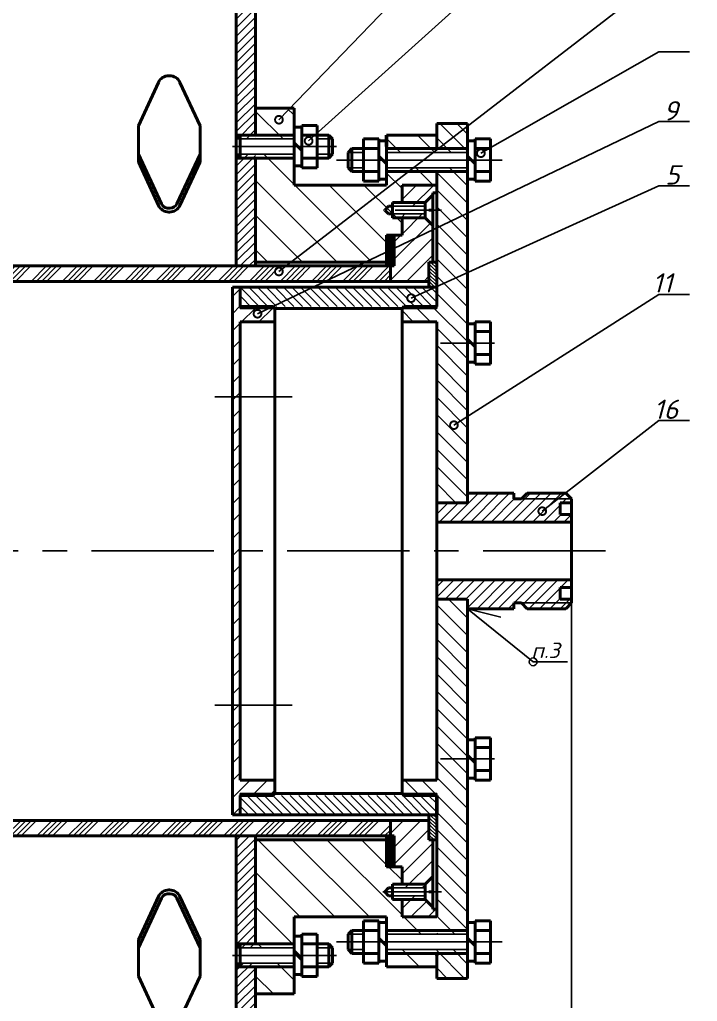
# Model space of a CAD drawing. Header units: millimetres. Extents: x 27866 to 30161, y 1873 to 2467.
# Drawn here: x 28041.8 to 28217.7, y 2071.5 to 2326.4 of the extents above; entities that cross this region are included whole.
import ezdxf
from ezdxf import colors
from ezdxf.entities.mleader import LeaderData, LeaderLine
from ezdxf.math import Vec2, Vec3

# ---------------------------------------------------------------- set-up
doc = ezdxf.new("R2010")
doc.units = ezdxf.units.MM
doc.linetypes.add('ACAD_ISO10W100', pattern=[18, 12, -3, 0, -3])
doc.linetypes.add('CENTER', pattern=[50.8, 31.75, -6.35, 6.35, -6.35])
doc.layers.add('Razmer', color=3, linetype='Continuous')
doc.layers.add('разьеры', color=10, linetype='Continuous', lineweight=25)
doc.styles.add('ADRF1', font='romans', dxfattribs={"oblique": 15})
doc.styles.get("Standard").update_dxf_attribs({"font": 'arial.ttf'})
doc.dimstyles.new('ISO-25', dxfattribs={"dimtxt": 2.5, "dimasz": 2.5, "dimexe": 1.25, "dimexo": 0.625, "dimtad": 1, "dimtxsty": 'Standard', "dimcen": 2.5, "dimadec": 0, "dimazin": 0, "dimtfac": 1, "dimtmove": 0, "dimatfit": 3, "dimfxl": 1, "dimarcsym": 0})

# ---------------------------------------------------------------- blocks, each defined once
blk = doc.blocks.new('*D196')
at = {"layer": 'Defpoints', "color": 0, "transparency": 16777216}
for p in [(27908.04, 2188.41), (28185.04, 2188.41), (28185.04, 1960.41)]:
    blk.add_point(p, dxfattribs=at)
at = {"layer": 'разьеры', "color": 0, "lineweight": -2, "transparency": 16777216}
for p, q in [((27908.04, 2187.78), (27908.04, 1959.16)), ((28185.04, 2187.78), (28185.04, 1959.16)), ((27910.54, 1960.41), (28182.54, 1960.41))]:
    blk.add_line(p, q, dxfattribs=at)
at = {"layer": 'разьеры', "color": 0, "transparency": 16777216}
for points in [[(27910.54, 1960.82), (27910.54, 1959.99), (27908.04, 1960.41)], [(28182.54, 1960.82), (28182.54, 1959.99), (28185.04, 1960.41)]]:
    blk.add_solid(points, dxfattribs=at)
at = {"layer": 'разьеры', "color": 0, "lineweight": 25, "transparency": 16777216, "insert": (28046.54, 1963.04), "char_height": 2.5, "attachment_point": 5}
blk.add_mtext('{\\H1.6x;277}', dxfattribs=at)
blk = doc.blocks.new('_DotSmall')
at = {"layer": 'Razmer', "color": 0, "const_width": 0.5}
blk.add_lwpolyline([(-0.0625, 0, 1), (0.0625, 0, 1)], format="xyb", close=True, dxfattribs=at)

msp = doc.modelspace()

# ---------------------------------------------------------------- hatches: boundary and pattern name
at = {"lineweight": 25}
h = msp.add_hatch(dxfattribs=at)
h.set_pattern_fill('ANSI37', color=256, scale=0.08, angle=180)
h.set_pattern_definition([(225, (31617.8007, -24650.70309), (0.1796051224, -0.1796051224), []), (315, (31617.8007, -24650.70309), (0.1796051224, 0.1796051224), [])])
h.paths.add_polyline_path([(28138.035, 2114.407), (28137.035, 2114.407), (28137.035, 2113.407), (28137.035, 2106.407), (28139.035, 2106.407), (28139.035, 2113.407), (28139.035, 2114.407)])
h.paths.add_polyline_path([(28137.035, 2270.407), (28137.035, 2263.407), (28137.035, 2262.407), (28139.035, 2262.407), (28139.035, 2263.407), (28139.035, 2270.407)])
h.paths.add_polyline_path([(27953.035, 2093.407), (27952.035, 2093.407), (27952.035, 2091.407), (27952.035, 2087.907), (27952.035, 2085.907), (27953.035, 2085.907)])
h.paths.add_polyline_path([(27964.035, 2113.407), (27964.035, 2114.407), (27962.035, 2114.407), (27962.035, 2113.407), (27962.035, 2106.407), (27964.035, 2106.407)])
at = {"layer": 'разьеры', "lineweight": 25}
h = msp.add_hatch(dxfattribs=at)
h.set_pattern_fill('ANSI31', color=256, scale=0.5, angle=180)
h.set_pattern_definition([(225, (31617.8007, -24650.7031), (1.122532015, -1.122532015), [])])
h.paths.add_polyline_path([(27998.035, 2290.407), (27998.035, 2263.407), (27998.035, 2262.407), (28003.035, 2262.407), (28003.035, 2290.407)])
h.paths.add_polyline_path([(27998.035, 2291.407), (27998.035, 2290.407), (28003.035, 2290.407), (28003.035, 2291.407)])
h.paths.add_polyline_path([(27998.035, 2296.407), (27998.035, 2295.407), (28003.035, 2295.407), (28003.035, 2296.407)])
h.paths.add_polyline_path([(27998.035, 2408.907), (27998.035, 2383.907), (27998.035, 2303.407), (27998.035, 2296.407), (28003.035, 2296.407), (28003.035, 2408.907)])
h.paths.add_polyline_path([(28098.035, 2290.407), (28098.035, 2262.407), (28103.035, 2262.407), (28103.035, 2263.407), (28103.035, 2290.407)])
h.paths.add_polyline_path([(28098.035, 2291.407), (28098.035, 2290.407), (28103.035, 2290.407), (28103.035, 2291.407)])
h.paths.add_polyline_path([(28098.035, 2296.407), (28098.035, 2295.407), (28103.035, 2295.407), (28103.035, 2296.407)])
h.paths.add_polyline_path([(28098.035, 2408.907), (28098.035, 2296.407), (28103.035, 2296.407), (28103.035, 2303.407), (28103.035, 2383.907), (28103.035, 2408.907)])
h.paths.add_polyline_path([(28098.035, 2114.407), (28098.035, 2086.407), (28103.035, 2086.407), (28103.035, 2113.407), (28103.035, 2114.407)])
h.paths.add_polyline_path([(28098.035, 2086.407), (28098.035, 2085.407), (28103.035, 2085.407), (28103.035, 2086.407)])
h.paths.add_polyline_path([(28098.035, 2081.407), (28098.035, 2080.407), (28103.035, 2080.407), (28103.035, 2081.407)])
h.paths.add_polyline_path([(28098.035, 2080.407), (28098.035, 1992.907), (28103.035, 1992.907), (28103.035, 2073.407), (28103.035, 2080.407)])
h.paths.add_polyline_path([(27998.035, 2080.407), (27998.035, 2073.407), (27998.035, 1992.907), (28003.035, 1992.907), (28003.035, 2080.407)])
h.paths.add_polyline_path([(27998.035, 2081.407), (27998.035, 2080.407), (28003.035, 2080.407), (28003.035, 2081.407)])
h.paths.add_polyline_path([(27998.035, 2086.407), (27998.035, 2085.407), (28003.035, 2085.407), (28003.035, 2086.407)])
h.paths.add_polyline_path([(27998.035, 2114.407), (27998.035, 2113.407), (27998.035, 2086.407), (28003.035, 2086.407), (28003.035, 2114.407)])
h = msp.add_hatch(dxfattribs=at)
h.set_pattern_fill('ANSI31', color=256, scale=2, angle=90)
h.set_pattern_definition([(135, (31617.801, -24650.703), (-4.490128, -4.490128), [])])
h.paths.add_polyline_path([(27968.035, 2283.407), (27968.035, 2293.407), (27950.035, 2293.407), (27950.035, 2290.907), (27953.035, 2290.907), (27953.035, 2283.407), (27960.035, 2283.407), (27960.035, 2278.907), (27962.535, 2278.907), (27962.535, 2274.907), (27960.035, 2274.907), (27960.035, 2270.407), (27964.035, 2270.407), (27964.035, 2263.407), (27998.035, 2263.407), (27998.035, 2290.407), (27988.035, 2290.407), (27988.035, 2283.407)])
h.paths.add_polyline_path([(27988.035, 2291.407), (27988.035, 2290.407), (27998.035, 2290.407), (27998.035, 2291.407)], flags=17)
h.paths.add_polyline_path([(27988.035, 2303.407), (27988.035, 2296.407), (27998.035, 2296.407), (27998.035, 2303.407)])
h.paths.add_polyline_path([(27988.035, 2296.407), (27988.035, 2295.407), (27998.035, 2295.407), (27998.035, 2296.407)])
h.paths.add_polyline_path([(27960.035, 2278.907), (27960.035, 2277.907), (27962.535, 2277.907), (27962.535, 2278.907)], flags=17)
h.paths.add_polyline_path([(27960.035, 2275.907), (27960.035, 2274.907), (27962.535, 2274.907), (27962.535, 2275.907)], flags=17)
h.paths.add_polyline_path([(27964.035, 2113.407), (27964.035, 2106.407), (27960.035, 2106.407), (27960.035, 2101.907), (27962.535, 2101.907), (27962.535, 2097.907), (27960.035, 2097.907), (27960.035, 2093.407), (27953.035, 2093.407), (27953.035, 2085.907), (27950.035, 2085.907), (27950.035, 2083.407), (27968.035, 2083.407), (27968.035, 2093.407), (27988.035, 2093.407), (27988.035, 2086.407), (27998.035, 2086.407), (27998.035, 2113.407)])
h.paths.add_polyline_path([(27960.035, 2101.907), (27960.035, 2100.907), (27962.535, 2100.907), (27962.535, 2101.907)], flags=17)
h.paths.add_polyline_path([(27960.035, 2098.907), (27960.035, 2097.907), (27962.535, 2097.907), (27962.535, 2098.907)], flags=17)
h.paths.add_polyline_path([(27988.035, 2086.407), (27988.035, 2085.407), (27998.035, 2085.407), (27998.035, 2086.407)], flags=17)
h.paths.add_polyline_path([(27988.035, 2080.407), (27988.035, 2073.407), (27998.035, 2073.407), (27998.035, 2080.407)])
h.paths.add_polyline_path([(27988.035, 2081.407), (27988.035, 2080.407), (27998.035, 2080.407), (27998.035, 2081.407)])
h.paths.add_polyline_path([(28113.035, 2283.407), (28113.035, 2290.407), (28103.035, 2290.407), (28103.035, 2263.407), (28137.035, 2263.407), (28137.035, 2270.407), (28141.035, 2270.407), (28141.035, 2274.907), (28138.535, 2274.907), (28138.535, 2278.907), (28141.035, 2278.907), (28141.035, 2283.407), (28148.035, 2283.407), (28149.035, 2283.407), (28150.035, 2283.407), (28150.035, 2286.907), (28137.035, 2286.907), (28137.035, 2283.407), (28133.035, 2283.407)])
h.paths.add_polyline_path([(28103.035, 2291.407), (28103.035, 2290.407), (28113.035, 2290.407), (28113.035, 2291.407)])
h.paths.add_polyline_path([(28103.035, 2296.407), (28103.035, 2295.407), (28113.035, 2295.407), (28113.035, 2296.407)])
h.paths.add_polyline_path([(28103.035, 2303.407), (28103.035, 2296.407), (28113.035, 2296.407), (28113.035, 2303.407)])
h.paths.add_polyline_path([(28137.035, 2287.907), (28137.035, 2286.907), (28150.035, 2286.907), (28150.035, 2287.907)], flags=17)
h.paths.add_polyline_path([(28137.035, 2292.907), (28137.035, 2291.907), (28150.035, 2291.907), (28150.035, 2292.907)])
h.paths.add_polyline_path([(28137.035, 2296.407), (28137.035, 2292.907), (28150.035, 2292.907), (28150.035, 2293.407), (28150.035, 2296.407)])
h.paths.add_polyline_path([(28138.535, 2278.907), (28138.535, 2277.907), (28141.035, 2277.907), (28141.035, 2278.907)], flags=17)
h.paths.add_polyline_path([(28138.535, 2275.907), (28138.535, 2274.907), (28141.035, 2274.907), (28141.035, 2275.907)], flags=17)
h.paths.add_polyline_path([(28103.035, 2113.407), (28103.035, 2086.407), (28113.035, 2086.407), (28113.035, 2093.407), (28133.035, 2093.407), (28137.035, 2093.407), (28137.035, 2089.907), (28150.035, 2089.907), (28150.035, 2093.407), (28149.035, 2093.407), (28148.035, 2093.407), (28141.035, 2093.407), (28141.035, 2097.907), (28138.535, 2097.907), (28138.535, 2101.907), (28141.035, 2101.907), (28141.035, 2106.407), (28137.035, 2106.407), (28137.035, 2113.407)])
h.paths.add_polyline_path([(28103.035, 2086.407), (28103.035, 2085.407), (28113.035, 2085.407), (28113.035, 2086.407)])
h.paths.add_polyline_path([(28103.035, 2080.407), (28103.035, 2073.407), (28113.035, 2073.407), (28113.035, 2080.407)])
h.paths.add_polyline_path([(28103.035, 2081.407), (28103.035, 2080.407), (28113.035, 2080.407), (28113.035, 2081.407)])
h.paths.add_polyline_path([(28138.535, 2101.907), (28138.535, 2100.907), (28141.035, 2100.907), (28141.035, 2101.907)], flags=17)
h.paths.add_polyline_path([(28138.535, 2098.907), (28138.535, 2097.907), (28141.035, 2097.907), (28141.035, 2098.907)], flags=17)
h.paths.add_polyline_path([(28137.035, 2089.907), (28137.035, 2088.907), (28150.035, 2088.907), (28150.035, 2089.907)], flags=17)
h.paths.add_polyline_path([(28137.035, 2084.907), (28137.035, 2083.907), (28150.035, 2083.907), (28150.035, 2084.907)])
h.paths.add_polyline_path([(28137.035, 2083.907), (28137.035, 2080.407), (28150.035, 2080.407), (28150.035, 2083.907)])
h = msp.add_hatch(dxfattribs=at)
h.set_pattern_fill('ANSI31', color=256, angle=90)
h.set_pattern_definition([(135, (0, -872.924), (-2.24506403, -2.24506403), [])])
h.paths.add_polyline_path([(28150.035, 2125.407), (28141.035, 2125.407), (28141.535, 2124.907), (28150.035, 2124.907)], flags=17)
h.paths.add_polyline_path([(27938.035, 2139.407), (27938.035, 2080.407), (27953.035, 2080.407), (27953.035, 2083.407), (27950.035, 2083.407), (27950.035, 2085.907), (27952.035, 2085.907), (27952.035, 2087.907), (27951.15, 2087.907), (27951.15, 2088.907), (27952.035, 2088.907), (27952.035, 2090.407), (27951.15, 2090.407), (27951.15, 2091.407), (27952.035, 2091.407), (27952.035, 2093.407), (27951.035, 2093.407), (27951.035, 2124.907), (27951.035, 2125.407), (27960.035, 2125.407), (27960.035, 2128.907), (27951.035, 2128.907), (27951.035, 2139.407)])
h.paths.add_polyline_path([(27938.035, 2184.407), (27938.035, 2183.407), (27938.035, 2147.407), (27951.035, 2147.407), (27951.035, 2155.407), (27951.035, 2184.407)])
h.paths.add_polyline_path([(27938.035, 2228.407), (27938.035, 2223.407), (27938.035, 2192.407), (27951.035, 2192.407), (27951.035, 2221.407), (27951.035, 2228.407)])
h.paths.add_polyline_path([(27938.035, 2296.407), (27938.035, 2238.407), (27951.035, 2238.407), (27951.035, 2247.907), (27960.035, 2247.907), (27960.035, 2251.407), (27951.035, 2251.407), (27951.035, 2251.907), (27951.035, 2283.407), (27952.035, 2283.407), (27952.035, 2285.407), (27951.15, 2285.407), (27951.15, 2286.407), (27952.035, 2286.407), (27952.035, 2287.907), (27951.15, 2287.907), (27951.15, 2288.907), (27952.035, 2288.907), (27952.035, 2290.907), (27950.035, 2290.907), (27950.035, 2293.407), (27953.035, 2293.407), (27953.035, 2296.407)])
h.paths.add_polyline_path([(28150.035, 2286.907), (28150.035, 2283.407), (28150.035, 2251.907), (28150.035, 2251.407), (28141.035, 2251.407), (28141.035, 2247.907), (28150.035, 2247.907), (28150.035, 2221.407), (28150.035, 2200.907), (28158.035, 2200.907), (28158.035, 2203.407), (28158.035, 2286.907)])
h.paths.add_polyline_path([(28150.035, 2287.907), (28150.035, 2286.907), (28158.035, 2286.907), (28158.035, 2287.907)])
h.paths.add_polyline_path([(28150.035, 2299.407), (28150.035, 2296.407), (28150.035, 2293.407), (28150.035, 2292.907), (28158.035, 2292.907), (28158.035, 2299.407)])
h.paths.add_polyline_path([(28150.035, 2292.907), (28150.035, 2291.907), (28158.035, 2291.907), (28158.035, 2292.907)])
h.paths.add_polyline_path([(28150.035, 2175.907), (28150.035, 2155.407), (28150.035, 2128.907), (28141.035, 2128.907), (28141.035, 2125.407), (28150.035, 2125.407), (28150.035, 2124.907), (28150.035, 2093.407), (28150.035, 2089.907), (28158.035, 2089.907), (28158.035, 2175.907)])
h.paths.add_polyline_path([(28150.035, 2083.907), (28150.035, 2080.407), (28150.035, 2078.407), (28150.035, 2077.407), (28158.035, 2077.407), (28158.035, 2083.907)])
h.paths.add_polyline_path([(28150.035, 2084.907), (28150.035, 2083.907), (28158.035, 2083.907), (28158.035, 2084.907)])
h.paths.add_polyline_path([(28150.035, 2089.907), (28150.035, 2088.907), (28158.035, 2088.907), (28158.035, 2089.907)])
h = msp.add_hatch(dxfattribs=at)
h.set_pattern_fill('ANSI31', color=256, angle=180)
h.set_pattern_definition([(225, (31617.8007, -24650.703), (2.24506403, -2.24506403), [])])
h.paths.add_polyline_path([(27954.035, 2097.907), (27952.035, 2095.907), (27952.035, 2095.407), (27951.035, 2095.407), (27951.035, 2093.407), (27952.035, 2093.407), (27953.035, 2093.407), (27960.035, 2093.407), (27960.035, 2097.907)])
h.paths.add_polyline_path([(27954.035, 2098.907), (27954.035, 2097.907), (27960.035, 2097.907), (27960.035, 2098.907)])
h.paths.add_polyline_path([(27954.035, 2101.907), (27954.035, 2100.907), (27960.035, 2100.907), (27960.035, 2101.907)])
h.paths.add_polyline_path([(27953.035, 2113.407), (27952.035, 2113.407), (27952.035, 2112.407), (27952.035, 2103.907), (27954.035, 2101.907), (27960.035, 2101.907), (27960.035, 2106.407), (27962.035, 2106.407), (27962.035, 2113.407)])
h.paths.add_polyline_path([(27953.035, 2283.407), (27952.035, 2283.407), (27951.035, 2283.407), (27951.035, 2281.407), (27952.035, 2281.407), (27952.035, 2280.907), (27954.035, 2278.907), (27960.035, 2278.907), (27960.035, 2283.407)])
h.paths.add_polyline_path([(27954.035, 2278.907), (27954.035, 2277.907), (27960.035, 2277.907), (27960.035, 2278.907)])
h.paths.add_polyline_path([(27954.035, 2275.907), (27954.035, 2274.907), (27960.035, 2274.907), (27960.035, 2275.907)])
h.paths.add_polyline_path([(27954.035, 2274.907), (27952.035, 2272.907), (27952.035, 2264.407), (27952.035, 2263.407), (27953.035, 2263.407), (27962.035, 2263.407), (27962.035, 2270.407), (27960.035, 2270.407), (27960.035, 2274.907)])
h.paths.add_polyline_path([(28141.035, 2283.407), (28141.035, 2278.907), (28147.035, 2278.907), (28149.035, 2280.907), (28149.035, 2281.407), (28150.035, 2281.407), (28150.035, 2283.407), (28149.035, 2283.407), (28148.035, 2283.407)])
h.paths.add_polyline_path([(28141.035, 2278.907), (28141.035, 2277.907), (28147.035, 2277.907), (28147.035, 2278.907)])
h.paths.add_polyline_path([(28141.035, 2275.907), (28141.035, 2274.907), (28147.035, 2274.907), (28147.035, 2275.907)])
h.paths.add_polyline_path([(28141.035, 2274.907), (28141.035, 2270.407), (28139.035, 2270.407), (28139.035, 2263.407), (28139.035, 2262.407), (28138.035, 2262.407), (28138.035, 2261.578), (28138.035, 2258.407), (28148.035, 2258.407), (28148.035, 2263.407), (28149.035, 2263.407), (28149.035, 2264.407), (28149.035, 2272.907), (28147.035, 2274.907)])
h.paths.add_polyline_path([(28138.035, 2118.407), (28138.035, 2115.236), (28138.035, 2114.407), (28139.035, 2114.407), (28139.035, 2113.407), (28139.035, 2106.407), (28141.035, 2106.407), (28141.035, 2101.907), (28147.035, 2101.907), (28149.035, 2103.907), (28149.035, 2112.407), (28149.035, 2113.407), (28148.035, 2113.407), (28148.035, 2118.407)])
h.paths.add_polyline_path([(28141.035, 2101.907), (28141.035, 2100.907), (28147.035, 2100.907), (28147.035, 2101.907)])
h.paths.add_polyline_path([(28141.035, 2098.907), (28141.035, 2097.907), (28147.035, 2097.907), (28147.035, 2098.907)])
h.paths.add_polyline_path([(28141.035, 2097.907), (28141.035, 2093.407), (28148.035, 2093.407), (28149.035, 2093.407), (28150.035, 2093.407), (28150.035, 2095.407), (28149.035, 2095.407), (28149.035, 2095.907), (28147.035, 2097.907)])
h = msp.add_hatch(dxfattribs=at)
h.set_pattern_fill('ANSI31', color=256, scale=0.2, angle=90)
h.set_pattern_definition([(135, (31617.8007, -24650.7031), (-0.449012806, -0.449012806), [])])
h.paths.add_polyline_path([(28148.035, 2119.907), (28148.035, 2113.407), (28150.035, 2113.407), (28150.035, 2119.907)])
h.paths.add_polyline_path([(28148.035, 2263.407), (28148.035, 2256.907), (28150.035, 2256.907), (28150.035, 2263.407)])
h.paths.add_polyline_path([(27951.035, 2119.907), (27951.035, 2113.407), (27953.035, 2113.407), (27953.035, 2119.907)])
h.paths.add_polyline_path([(27951.035, 2263.407), (27951.035, 2256.907), (27953.035, 2256.907), (27953.035, 2263.407)])
h = msp.add_hatch(dxfattribs=at)
h.set_pattern_fill('ANSI34', color=256, scale=0.3, angle=180)
h.set_pattern_definition([(225, (31617.8007, -24650.703), (4.0411153, -4.0411153), []), (225, (31616.4537, -24650.703), (4.0411153, -4.0411153), []), (225, (31615.1066, -24650.703), (4.0411153, -4.0411153), []), (225, (31613.7596, -24650.703), (4.0411153, -4.0411153), [])])
h.paths.add_polyline_path([(27953.035, 2262.407), (27953.035, 2258.407), (27998.035, 2258.407), (28050.535, 2258.407), (28050.535, 2262.407)])
h.paths.add_polyline_path([(27953.035, 2118.407), (27953.035, 2114.407), (28050.535, 2114.407), (28050.535, 2118.407), (27998.035, 2118.407)])
h.paths.add_polyline_path([(28050.535, 2262.407), (28050.535, 2258.407), (28093.035, 2258.407), (28138.035, 2258.407), (28138.035, 2261.578), (28138.035, 2262.407), (28137.035, 2262.407)])
h.paths.add_polyline_path([(28050.535, 2118.407), (28050.535, 2114.407), (28138.035, 2114.407), (28138.035, 2115.236), (28138.035, 2118.407), (28103.035, 2118.407), (28093.035, 2118.407)])
h = msp.add_hatch(dxfattribs=at)
h.set_pattern_fill('ANSI31', color=256, scale=0.5, angle=90)
h.set_pattern_definition([(135, (0, -872.9241), (-1.122532015, -1.122532015), [])])
h.paths.add_polyline_path([(28002.035, 2125.407), (27995.535, 2125.407), (27996.035, 2124.907), (28002.035, 2124.907)])
h.paths.add_polyline_path([(27960.035, 2125.407), (27951.035, 2125.407), (27951.035, 2124.907), (27959.535, 2124.907)])
h.paths.add_polyline_path([(28002.035, 2251.907), (27996.121, 2251.907), (27995.535, 2251.407), (28002.035, 2251.407)])
h.paths.add_polyline_path([(27959.535, 2251.907), (27951.035, 2251.907), (27951.035, 2251.407), (27960.035, 2251.407)])
h.paths.add_polyline_path([(28108.035, 2125.407), (28099.035, 2125.407), (28099.035, 2124.907), (28107.535, 2124.907)])
h.paths.add_polyline_path([(28150.035, 2125.407), (28141.035, 2125.407), (28141.535, 2124.907), (28150.035, 2124.907)])
h.paths.add_polyline_path([(28150.035, 2251.907), (28141.535, 2251.907), (28141.035, 2251.407), (28150.035, 2251.407)])
h.paths.add_polyline_path([(28107.535, 2251.907), (28099.035, 2251.907), (28099.035, 2251.407), (28108.035, 2251.407)])
h.paths.add_polyline_path([(28099.035, 2124.902), (28099.035, 2119.907), (28150.035, 2119.907), (28150.035, 2124.902)])
h.paths.add_polyline_path([(28099.035, 2256.907), (28099.035, 2252.907), (28099.035, 2251.907), (28108.035, 2251.907), (28150.035, 2251.907), (28150.035, 2256.907)])
h.paths.add_polyline_path([(27951.035, 2256.907), (27951.035, 2251.907), (27960.035, 2251.907), (28002.035, 2251.907), (28002.035, 2252.907), (28002.035, 2256.907)])
h.paths.add_polyline_path([(27951.035, 2124.907), (27951.035, 2119.907), (28002.035, 2119.907), (28002.035, 2123.907), (28002.035, 2124.907)])
h = msp.add_hatch(dxfattribs=at)
h.set_pattern_fill('ANSI31', color=256)
h.set_pattern_definition([(45, (0, -872.924), (-2.24506403, 2.24506403), [])])
h.paths.add_polyline_path([(28006.535, 2139.407), (28004.535, 2139.407), (28004.535, 2131.407), (27995.535, 2131.407), (27995.535, 2130.407), (27995.535, 2127.907), (28004.535, 2127.907), (28004.535, 2127.407), (28004.535, 2125.407), (28004.535, 2119.907), (28006.535, 2119.907)])
h.paths.add_polyline_path([(28006.535, 2188.407), (28004.535, 2188.407), (28004.535, 2147.407), (28006.535, 2147.407)])
h.paths.add_polyline_path([(28006.535, 2233.407), (28004.535, 2233.407), (28004.535, 2188.407), (28006.535, 2188.407)])
h.paths.add_polyline_path([(28006.535, 2256.907), (28004.535, 2256.907), (28004.535, 2250.407), (28004.535, 2249.407), (28004.535, 2248.907), (27995.535, 2248.907), (27995.535, 2247.407), (27995.535, 2246.407), (27995.535, 2245.407), (28004.535, 2245.407), (28004.535, 2233.407), (28006.535, 2233.407)])
h.paths.add_polyline_path([(28108.035, 2128.902), (28099.035, 2128.902), (28099.035, 2148.407), (28097.035, 2148.407), (28097.035, 2119.907), (28099.035, 2119.907), (28099.035, 2124.902), (28099.035, 2125.407), (28108.035, 2125.407)])
h.paths.add_polyline_path([(28099.035, 2188.407), (28097.035, 2188.407), (28097.035, 2148.407), (28099.035, 2148.407)])
h.paths.add_polyline_path([(28099.035, 2228.407), (28097.035, 2228.407), (28097.035, 2188.407), (28099.035, 2188.407)])
h.paths.add_polyline_path([(28099.035, 2247.907), (28108.035, 2247.907), (28108.035, 2250.407), (28108.035, 2251.407), (28099.035, 2251.407), (28099.035, 2251.907), (28099.035, 2252.907), (28099.035, 2256.907), (28097.035, 2256.907), (28097.035, 2228.407), (28099.035, 2228.407)])
h = msp.add_hatch(dxfattribs=at)
h.set_pattern_fill('ANSI31', color=256, scale=0.6, angle=180)
h.set_pattern_definition([(225, (0, -872.924), (1.34703842, -1.34703842), [])])
h.paths.add_polyline_path([(28183.427, 2203.407), (28173.535, 2203.407), (28172.035, 2201.907), (28181.497, 2201.907)], flags=17)
h.paths.add_polyline_path([(28185.035, 2174.907), (28172.035, 2174.907), (28173.535, 2173.407), (28183.535, 2173.407)], flags=17)
h.paths.add_polyline_path([(28177.627, 2198.899), (28181.497, 2201.907), (28172.035, 2201.907), (28170.035, 2201.907), (28170.035, 2203.407), (28158.035, 2203.407), (28158.035, 2200.907), (28158.035, 2195.907), (28185.035, 2195.907), (28185.035, 2197.907), (28182.035, 2197.907), (28182.035, 2200.907), (28185.035, 2200.907), (28185.035, 2201.907), (28181.497, 2201.907), (28177.627, 2198.899, -1), (28177.232, 2198.592, -1)])
h.paths.add_polyline_path([(28182.035, 2178.907), (28185.035, 2178.907), (28185.035, 2180.907), (28158.035, 2180.907), (28158.035, 2173.407), (28170.035, 2173.407), (28170.035, 2174.907), (28172.035, 2174.907), (28185.035, 2174.907), (28185.035, 2175.907), (28182.035, 2175.907)])
h.paths.add_polyline_path([(28158.035, 2180.907), (28150.035, 2180.907), (28150.035, 2175.907), (28158.035, 2175.907)])
h.paths.add_polyline_path([(28158.035, 2200.907), (28150.035, 2200.907), (28150.035, 2195.907), (28158.035, 2195.907)])
h.paths.add_polyline_path([(27908.035, 2191.407), (27908.035, 2190.407), (27941.035, 2190.407), (27943.035, 2190.407), (27943.035, 2192.407), (27938.035, 2192.407), (27938.035, 2193.407), (27937.035, 2193.407), (27937.035, 2192.407), (27930.035, 2192.407), (27927.035, 2191.407), (27926.035, 2192.407), (27921.035, 2191.407), (27920.035, 2192.407), (27915.035, 2191.407), (27914.035, 2192.407)])
h.paths.add_polyline_path([(27908.035, 2186.407), (27908.035, 2185.407), (27914.035, 2184.407), (27915.035, 2185.407), (27920.035, 2184.407), (27921.035, 2185.407), (27926.035, 2184.407), (27927.035, 2185.407), (27930.035, 2184.407), (27937.035, 2184.407), (27937.035, 2183.407), (27938.035, 2183.407), (27938.035, 2184.407), (27943.035, 2184.407), (27943.035, 2186.407), (27941.035, 2186.407)])

# ---------------------------------------------------------------- linework, layer by layer
at = {"lineweight": 50}
for p, q in [((28098.035, 2262.407), (28098.035, 2408.907)), ((28103.035, 2303.407), (28103.035, 2383.907)), ((28113.035, 2303.407), (28103.035, 2303.407)), ((28103.035, 2303.407), (28103.035, 2296.407)), ((28113.035, 2303.407), (28113.035, 2283.407)), ((28150.035, 2296.407), (28150.035, 2299.407)), ((28150.035, 2299.407), (28158.035, 2299.407)), ((28158.035, 2200.907), (28158.035, 2299.407)), ((28099.035, 2296.407), (28098.035, 2295.407)), ((28099.035, 2296.407), (28099.035, 2290.407)), ((28122.035, 2296.407), (28122.035, 2290.407)), ((28123.035, 2295.407), (28122.035, 2296.407)), ((28150.035, 2296.407), (28137.035, 2296.407)), ((28137.035, 2296.407), (28137.035, 2283.407)), ((28137.035, 2294.907), (28137.035, 2284.907)), ((28150.035, 2292.907), (28150.035, 2296.407)), ((28158.035, 2284.907), (28158.035, 2294.907)), ((28128.035, 2292.907), (28127.035, 2291.907)), ((28128.035, 2292.907), (28128.035, 2286.907)), ((28137.035, 2283.407), (28137.035, 2293.407)), ((28099.035, 2290.407), (28098.035, 2291.407)), ((28103.035, 2263.407), (28103.035, 2290.407)), ((28122.035, 2290.407), (28123.035, 2291.407)), ((28127.035, 2287.907), (28127.035, 2289.907)), ((28128.035, 2286.907), (28127.035, 2287.907)), ((28150.035, 2283.407), (28150.035, 2286.907)), ((28133.035, 2283.407), (28113.035, 2283.407)), ((28137.035, 2283.407), (28133.035, 2283.407)), ((28148.035, 2283.407), (28141.035, 2283.407)), ((28141.035, 2283.407), (28141.035, 2278.907)), ((28148.035, 2283.407), (28149.035, 2283.407)), ((28150.035, 2283.407), (28149.035, 2283.407)), ((28149.035, 2281.407), (28150.035, 2281.407)), ((28149.035, 2264.407), (28149.035, 2281.407)), ((28150.035, 2283.407), (28150.035, 2251.907)), ((28080.696, 2276.407), (28080.535, 2276.407)), ((28137.535, 2277.907), (28136.535, 2276.907)), ((28136.535, 2276.907), (28136.535, 2276.907)), ((28136.535, 2276.907), (28137.535, 2275.907)), ((28138.535, 2277.907), (28137.535, 2277.907)), ((28149.035, 2276.907), (28148.035, 2276.907)), ((28137.535, 2275.907), (28138.535, 2275.907)), ((28141.035, 2274.907), (28141.035, 2270.407)), ((28137.035, 2270.407), (28137.035, 2263.407)), ((28141.035, 2270.407), (28137.035, 2270.407)), ((28139.035, 2263.407), (28139.035, 2270.407)), ((28149.035, 2264.407), (28149.035, 2263.407)), ((27953.035, 2262.407), (28138.035, 2262.407)), ((28137.035, 2263.407), (28103.035, 2263.407)), ((28103.035, 2263.407), (28103.035, 2262.407)), ((28137.035, 2263.407), (28137.035, 2262.407)), ((28139.035, 2262.407), (28137.035, 2262.407)), ((28138.035, 2262.407), (28138.035, 2261.578)), ((28138.035, 2261.578), (28138.035, 2258.407)), ((28139.035, 2263.407), (28139.035, 2262.407)), ((28149.035, 2263.407), (28148.035, 2263.407)), ((28148.035, 2256.907), (28148.035, 2263.407)), ((28148.035, 2263.407), (28150.035, 2263.407)), ((28148.035, 2262.407), (28148.035, 2258.407)), ((27998.035, 2258.407), (28093.035, 2258.407)), ((28093.035, 2258.407), (28138.035, 2258.407)), ((28148.035, 2258.407), (28103.035, 2258.407)), ((28097.035, 2256.907), (28097.035, 2188.407)), ((28097.035, 2256.907), (28099.035, 2256.907)), ((28099.035, 2256.907), (28099.035, 2251.907)), ((28099.035, 2256.907), (28150.035, 2256.907)), ((28099.035, 2256.907), (28099.035, 2252.907)), ((28099.035, 2251.907), (28099.035, 2252.907)), ((28099.035, 2251.907), (28107.535, 2251.907)), ((28100.751, 2251.907), (28099.966, 2251.907)), ((28108.035, 2251.407), (28107.535, 2251.907)), ((28108.035, 2250.407), (28108.035, 2251.407)), ((28108.035, 2251.407), (28108.035, 2250.907)), ((28108.035, 2251.407), (28141.035, 2251.407)), ((28141.035, 2251.407), (28141.535, 2251.907)), ((28141.035, 2251.407), (28141.035, 2247.907)), ((28150.035, 2251.907), (28141.535, 2251.907)), ((28108.035, 2188.407), (28108.035, 2250.407)), ((28099.035, 2247.907), (28099.035, 2188.407)), ((28108.035, 2247.907), (28099.035, 2247.907)), ((28141.035, 2247.907), (28150.035, 2247.907)), ((28141.035, 2247.907), (28141.035, 2188.407)), ((28150.035, 2247.907), (28150.035, 2221.407)), ((28150.035, 2221.407), (28150.035, 2188.407)), ((28097.035, 2119.907), (28097.035, 2188.407)), ((28099.035, 2128.902), (28099.035, 2188.407)), ((28108.035, 2188.407), (28108.035, 2125.407)), ((28141.035, 2128.907), (28141.035, 2188.407)), ((28150.035, 2155.407), (28150.035, 2188.407)), ((28158.035, 2077.407), (28158.035, 2175.907)), ((28150.035, 2128.907), (28150.035, 2155.407)), ((28108.035, 2128.902), (28099.035, 2128.902)), ((28141.035, 2125.407), (28141.035, 2128.907)), ((28141.035, 2128.907), (28150.035, 2128.907)), ((28099.035, 2119.907), (28099.035, 2124.907)), ((28099.035, 2124.907), (28099.035, 2123.907)), ((28099.035, 2124.902), (28107.535, 2124.907)), ((28099.035, 2124.902), (28099.035, 2119.907)), ((28099.035, 2119.907), (28099.035, 2124.902)), ((28099.035, 2119.907), (28099.035, 2123.907)), ((28100.751, 2124.907), (28099.966, 2124.907)), ((28107.535, 2124.907), (28108.035, 2125.407)), ((28108.035, 2125.407), (28141.035, 2125.407)), ((28141.035, 2125.407), (28141.535, 2124.907)), ((28150.035, 2124.907), (28141.535, 2124.907)), ((28150.035, 2093.407), (28150.035, 2124.907)), ((27998.035, 2118.407), (28093.035, 2118.407)), ((28093.035, 2118.407), (28138.035, 2118.407)), ((28099.035, 2119.907), (28097.035, 2119.907)), ((28097.035, 2119.907), (28099.035, 2119.907)), ((28099.035, 2119.907), (28150.035, 2119.907)), ((28150.035, 2119.907), (28099.035, 2119.907)), ((28148.035, 2118.407), (28103.035, 2118.407)), ((28138.035, 2115.236), (28138.035, 2118.407)), ((28148.035, 2119.907), (28148.035, 2113.407)), ((28148.035, 2114.407), (28148.035, 2118.407)), ((27953.035, 2114.407), (28138.035, 2114.407)), ((28098.035, 2114.407), (28098.035, 1992.907)), ((28103.035, 2113.407), (28103.035, 2114.407)), ((28103.035, 2113.407), (28103.035, 2086.407)), ((28137.035, 2113.407), (28103.035, 2113.407)), ((28137.035, 2113.407), (28137.035, 2114.407)), ((28137.035, 2106.407), (28137.035, 2113.407)), ((28138.035, 2114.407), (28138.035, 2115.236)), ((28138.035, 2114.407), (28139.035, 2114.407)), ((28139.035, 2113.407), (28139.035, 2114.407)), ((28139.035, 2113.407), (28139.035, 2106.407)), ((28149.035, 2113.407), (28148.035, 2113.407)), ((28148.035, 2113.407), (28150.035, 2113.407)), ((28149.035, 2112.407), (28149.035, 2113.407)), ((28149.035, 2112.407), (28149.035, 2095.407)), ((28141.035, 2106.407), (28137.035, 2106.407)), ((28141.035, 2101.907), (28141.035, 2106.407)), ((28080.696, 2100.407), (28080.535, 2100.407)), ((28137.535, 2100.907), (28136.535, 2099.907)), ((28138.535, 2100.907), (28137.535, 2100.907)), ((28136.535, 2099.907), (28137.535, 2098.907)), ((28137.535, 2098.907), (28138.535, 2098.907)), ((28141.035, 2093.407), (28141.035, 2097.907)), ((28149.035, 2099.907), (28148.035, 2099.907)), ((28149.035, 2095.407), (28150.035, 2095.407)), ((28113.035, 2073.407), (28113.035, 2093.407)), ((28133.035, 2093.407), (28113.035, 2093.407)), ((28137.035, 2093.407), (28133.035, 2093.407)), ((28137.035, 2080.407), (28137.035, 2093.407)), ((28148.035, 2093.407), (28141.035, 2093.407)), ((28148.035, 2093.407), (28149.035, 2093.407)), ((28150.035, 2093.407), (28149.035, 2093.407)), ((28128.035, 2089.907), (28127.035, 2088.907)), ((28128.035, 2089.907), (28128.035, 2083.907)), ((28099.035, 2086.407), (28098.035, 2085.407)), ((28099.035, 2086.407), (28099.035, 2080.407)), ((28122.035, 2086.407), (28122.035, 2080.407)), ((28122.035, 2086.407), (28123.035, 2085.407)), ((28127.035, 2084.907), (28127.035, 2086.907)), ((28128.035, 2083.907), (28127.035, 2084.907)), ((28150.035, 2080.407), (28150.035, 2083.907)), ((28150.035, 2080.407), (28150.035, 2083.407)), ((28099.035, 2080.407), (28098.035, 2081.407)), ((28103.035, 2073.407), (28103.035, 2080.407)), ((28122.035, 2080.407), (28123.035, 2081.407)), ((28137.035, 2080.407), (28150.035, 2080.407)), ((28150.035, 2078.407), (28150.035, 2080.407)), ((28150.035, 2078.407), (28150.035, 2077.407)), ((28150.035, 2077.407), (28158.035, 2077.407)), ((28150.035, 2077.407), (28158.035, 2077.407)), ((28113.035, 2073.407), (28103.035, 2073.407)), ((28103.035, 2073.407), (28103.035, 1990.407))]:
    msp.add_line(p, q, dxfattribs=at)
at = {"color": 7, "lineweight": 50}
for p, q in [((28072.616, 2298.805), (28077.811, 2310.062)), ((28080.535, 2311.805), (28080.696, 2311.805)), ((28088.616, 2298.805), (28083.42, 2310.062)), ((28072.616, 2298.805), (28072.616, 2289.407)), ((28088.616, 2298.805), (28088.616, 2289.407)), ((28113.035, 2298.407), (28115.035, 2298.407)), ((28115.035, 2298.907), (28119.035, 2298.907)), ((28115.035, 2298.907), (28115.035, 2287.907)), ((28119.035, 2298.907), (28119.035, 2287.907)), ((28113.035, 2296.407), (28098.035, 2296.407)), ((28113.035, 2294.407), (28115.035, 2292.407)), ((28115.035, 2296.407), (28122.035, 2296.407)), ((28123.035, 2295.407), (28123.035, 2291.407)), ((28131.035, 2295.407), (28135.035, 2295.407)), ((28131.035, 2284.407), (28131.035, 2295.407)), ((28135.035, 2284.407), (28135.035, 2295.407)), ((28135.035, 2294.907), (28137.035, 2294.907)), ((28158.035, 2294.907), (28160.035, 2294.907)), ((28160.035, 2295.407), (28164.035, 2295.407)), ((28160.035, 2295.407), (28160.035, 2284.407)), ((28164.035, 2295.407), (28164.035, 2284.407)), ((28127.035, 2287.907), (28127.035, 2291.907)), ((28135.035, 2292.907), (28128.035, 2292.907)), ((28135.035, 2292.907), (28129.035, 2292.907)), ((28158.035, 2292.907), (28137.035, 2292.907)), ((28160.035, 2292.907), (28164.035, 2292.907)), ((28072.616, 2291.407), (28078.61, 2278.561)), ((28072.616, 2289.407), (28077.811, 2278.15)), ((28088.616, 2291.407), (28082.621, 2278.561)), ((28088.616, 2289.407), (28083.42, 2278.15)), ((28113.035, 2290.407), (28098.035, 2290.407)), ((28115.035, 2290.407), (28122.035, 2290.407)), ((28137.035, 2288.907), (28135.035, 2290.907)), ((28158.035, 2290.907), (28160.035, 2288.907)), ((28115.035, 2288.407), (28113.035, 2288.407)), ((28119.035, 2287.907), (28115.035, 2287.907)), ((28135.035, 2286.907), (28128.035, 2286.907)), ((28135.035, 2286.907), (28129.035, 2286.907)), ((28158.035, 2286.907), (28137.035, 2286.907)), ((28160.035, 2286.907), (28164.035, 2286.907)), ((28135.035, 2284.407), (28131.035, 2284.407)), ((28137.035, 2284.907), (28135.035, 2284.907)), ((28160.035, 2284.907), (28158.035, 2284.907)), ((28164.035, 2284.407), (28160.035, 2284.407)), ((28138.535, 2278.907), (28138.535, 2274.907)), ((28147.035, 2278.907), (28138.535, 2278.907)), ((28149.035, 2280.907), (28147.035, 2278.907)), ((28147.035, 2278.907), (28147.035, 2274.907)), ((28147.035, 2274.907), (28138.535, 2274.907)), ((28147.035, 2274.907), (28149.035, 2272.907)), ((28158.035, 2247.407), (28160.035, 2247.407)), ((28160.035, 2247.907), (28164.035, 2247.907)), ((28160.035, 2247.907), (28160.035, 2236.907)), ((28164.035, 2247.907), (28164.035, 2236.907)), ((28158.035, 2243.407), (28160.035, 2241.407)), ((28160.035, 2245.407), (28164.035, 2245.407)), ((28160.035, 2239.407), (28164.035, 2239.407)), ((28160.035, 2237.407), (28158.035, 2237.407)), ((28164.035, 2236.907), (28160.035, 2236.907)), ((28158.035, 2203.407), (28170.035, 2203.407)), ((28170.035, 2203.407), (28170.035, 2201.907)), ((28172.035, 2201.907), (28173.535, 2203.407)), ((28173.535, 2203.407), (28183.535, 2203.407)), ((28183.535, 2203.407), (28185.035, 2201.907)), ((28150.035, 2200.907), (28158.035, 2200.907)), ((28170.035, 2201.907), (28172.035, 2201.907)), ((28182.035, 2200.907), (28182.035, 2197.907)), ((28185.035, 2200.907), (28182.035, 2200.907)), ((28185.035, 2174.907), (28185.035, 2201.907)), ((28182.035, 2197.907), (28185.035, 2197.907)), ((28185.035, 2195.907), (28150.035, 2195.907)), ((28150.035, 2180.907), (28185.035, 2180.907)), ((28182.035, 2178.907), (28182.035, 2175.907)), ((28185.035, 2178.907), (28182.035, 2178.907)), ((28150.035, 2175.907), (28158.035, 2175.907)), ((28170.035, 2174.907), (28172.035, 2174.907)), ((28170.035, 2173.407), (28170.035, 2174.907)), ((28172.035, 2174.907), (28173.535, 2173.407)), ((28182.035, 2175.907), (28185.035, 2175.907)), ((28183.535, 2173.407), (28185.035, 2174.907)), ((28158.035, 2173.407), (28170.035, 2173.407)), ((28173.535, 2173.407), (28183.535, 2173.407)), ((28158.035, 2139.407), (28160.035, 2139.407)), ((28160.035, 2139.907), (28164.035, 2139.907)), ((28160.035, 2139.907), (28160.035, 2128.907)), ((28164.035, 2139.907), (28164.035, 2128.907)), ((28160.035, 2137.407), (28164.035, 2137.407)), ((28158.035, 2135.407), (28160.035, 2133.407)), ((28160.035, 2131.407), (28164.035, 2131.407)), ((28160.035, 2129.407), (28158.035, 2129.407)), ((28164.035, 2128.907), (28160.035, 2128.907)), ((28149.035, 2103.907), (28147.035, 2101.907)), ((28138.535, 2101.907), (28138.535, 2097.907)), ((28147.035, 2101.907), (28138.535, 2101.907)), ((28147.035, 2101.907), (28147.035, 2097.907)), ((28072.616, 2087.407), (28077.811, 2098.664)), ((28072.616, 2085.407), (28078.61, 2098.253)), ((28088.616, 2085.407), (28082.621, 2098.253)), ((28088.616, 2087.407), (28083.42, 2098.664)), ((28147.035, 2097.907), (28138.535, 2097.907)), ((28147.035, 2097.907), (28149.035, 2095.907)), ((28131.035, 2092.407), (28135.035, 2092.407)), ((28131.035, 2081.407), (28131.035, 2092.407)), ((28135.035, 2081.407), (28135.035, 2092.407)), ((28135.035, 2091.907), (28137.035, 2091.907)), ((28158.035, 2091.907), (28160.035, 2091.907)), ((28160.035, 2092.407), (28164.035, 2092.407)), ((28160.035, 2092.407), (28160.035, 2081.407)), ((28164.035, 2092.407), (28164.035, 2081.407)), ((28113.035, 2088.407), (28115.035, 2088.407)), ((28115.035, 2088.907), (28119.035, 2088.907)), ((28115.035, 2088.907), (28115.035, 2077.907)), ((28119.035, 2088.907), (28119.035, 2077.907)), ((28127.035, 2084.907), (28127.035, 2088.907)), ((28135.035, 2089.907), (28128.035, 2089.907)), ((28137.035, 2085.907), (28135.035, 2087.907)), ((28158.035, 2089.907), (28137.035, 2089.907)), ((28158.035, 2087.907), (28160.035, 2085.907)), ((28160.035, 2089.907), (28164.035, 2089.907)), ((28072.616, 2078.009), (28072.616, 2087.407)), ((28088.616, 2078.009), (28088.616, 2087.407)), ((28113.035, 2086.407), (28098.035, 2086.407)), ((28115.035, 2086.407), (28122.035, 2086.407)), ((28123.035, 2085.407), (28123.035, 2081.407)), ((28135.035, 2083.907), (28128.035, 2083.907)), ((28158.035, 2083.907), (28137.035, 2083.907)), ((28158.035, 2083.907), (28137.035, 2083.907)), ((28160.035, 2083.907), (28164.035, 2083.907)), ((28113.035, 2080.407), (28098.035, 2080.407)), ((28115.035, 2080.407), (28122.035, 2080.407)), ((28135.035, 2081.407), (28131.035, 2081.407)), ((28137.035, 2081.907), (28135.035, 2081.907)), ((28160.035, 2081.907), (28158.035, 2081.907)), ((28164.035, 2081.407), (28160.035, 2081.407)), ((28072.616, 2078.009), (28077.811, 2066.752)), ((28088.616, 2078.009), (28083.42, 2066.752)), ((28115.035, 2078.407), (28113.035, 2078.407)), ((28119.035, 2077.907), (28115.035, 2077.907))]:
    msp.add_line(p, q, dxfattribs=at)
at = {"color": 7}
for p, q in [((28113.035, 2295.407), (28098.035, 2295.407)), ((28119.035, 2295.407), (28123.035, 2295.407)), ((28097.035, 2293.407), (28124.035, 2293.407)), ((28131.035, 2291.907), (28127.035, 2291.907)), ((28131.035, 2291.907), (28129.035, 2291.907)), ((28158.035, 2291.907), (28137.035, 2291.907)), ((28113.035, 2291.407), (28098.035, 2291.407)), ((28119.035, 2291.407), (28123.035, 2291.407)), ((28131.035, 2287.907), (28127.035, 2287.907)), ((28131.035, 2287.907), (28129.035, 2287.907)), ((28158.035, 2287.907), (28137.035, 2287.907)), ((28147.035, 2275.907), (28138.535, 2275.907)), ((28158.035, 2200.907), (28158.035, 2203.407)), ((28158.035, 2175.907), (28158.035, 2173.407)), ((28147.035, 2100.907), (28138.535, 2100.907)), ((28147.035, 2098.907), (28138.535, 2098.907)), ((28131.035, 2088.907), (28127.035, 2088.907)), ((28158.035, 2089.907), (28137.035, 2089.907)), ((28158.035, 2088.907), (28137.035, 2088.907)), ((28158.035, 2088.907), (28137.035, 2088.907)), ((28113.035, 2085.407), (28098.035, 2085.407)), ((28119.035, 2085.407), (28123.035, 2085.407)), ((28097.035, 2083.407), (28124.035, 2083.407)), ((28131.035, 2084.907), (28127.035, 2084.907)), ((28158.035, 2084.907), (28137.035, 2084.907)), ((28158.035, 2084.907), (28137.035, 2084.907)), ((28113.035, 2081.407), (28098.035, 2081.407)), ((28119.035, 2081.407), (28123.035, 2081.407))]:
    msp.add_line(p, q, dxfattribs=at)
at = {"lineweight": 60}
for p, q in [((28137.035, 2296.407), (28137.035, 2293.407)), ((28137.035, 2296.407), (28137.035, 2296.407)), ((28150.035, 2124.902), (28150.035, 2119.907)), ((28150.035, 2083.907), (28150.035, 2083.407))]:
    msp.add_line(p, q, dxfattribs=at)
at = {"lineweight": 25}
for p, q in [((28103.035, 2293.407), (28113.035, 2293.407)), ((28099.035, 2251.407), (28099.035, 2251.907)), ((28099.035, 2251.907), (28099.035, 2251.407)), ((28099.035, 2251.407), (28108.035, 2251.407)), ((28099.035, 2251.407), (28108.035, 2251.407)), ((28108.035, 2251.407), (28099.035, 2251.407)), ((28150.035, 2251.407), (28141.035, 2251.407)), ((28150.035, 2251.407), (28150.035, 2251.907)), ((28158.035, 2247.407), (28158.035, 2237.407)), ((28158.035, 2237.407), (28158.035, 2242.407)), ((28092.459, 2228.407), (28112.545, 2228.407)), ((28092.459, 2148.407), (28112.545, 2148.407)), ((28108.035, 2125.407), (28099.035, 2125.407)), ((28099.035, 2125.407), (28099.035, 2124.907)), ((28141.035, 2125.407), (28150.035, 2125.407)), ((28150.035, 2125.407), (28150.035, 2124.907)), ((28161.035, 2086.907), (28137.035, 2086.907)), ((28098.035, 2083.407), (28113.035, 2083.407))]:
    msp.add_line(p, q, dxfattribs=at)
at = {"linetype": 'CENTER', "lineweight": 25}
for p, q in [((28137.035, 2289.907), (28124.035, 2289.907)), ((28137.035, 2289.907), (28124.035, 2289.907)), ((28167.035, 2289.907), (28137.035, 2289.907)), ((28151.24, 2099.907), (28136.035, 2099.907)), ((28137.035, 2086.907), (28124.035, 2086.907)), ((28167.035, 2086.907), (28137.035, 2086.907))]:
    msp.add_line(p, q, dxfattribs=at)
at = {"linetype": 'ACAD_ISO10W100', "lineweight": 25}
msp.add_line((28151.29, 2276.907), (28136.035, 2276.907), dxfattribs=at)
at = {"color": 7, "lineweight": 25}
for p, q in [((28147.035, 2277.907), (28138.535, 2277.907)), ((28172.035, 2201.907), (28185.035, 2201.907)), ((28172.035, 2174.907), (28185.035, 2174.907))]:
    msp.add_line(p, q, dxfattribs=at)
at = {"lineweight": 0}
for p, q in [((28141.535, 2251.907), (28141.035, 2251.407)), ((28141.035, 2251.407), (28150.035, 2251.407)), ((28150.035, 2251.907), (28141.535, 2251.907)), ((28150.035, 2251.407), (28150.035, 2251.907)), ((28108.035, 2125.407), (28099.035, 2125.407)), ((28099.035, 2125.407), (28099.035, 2124.907)), ((28099.035, 2124.907), (28107.535, 2124.907)), ((28107.535, 2124.907), (28108.035, 2125.407))]:
    msp.add_line(p, q, dxfattribs=at)
at = {"color": 7, "linetype": 'CENTER'}
for p, q in [((28165.035, 2242.407), (28151.035, 2242.407)), ((28165.035, 2134.407), (28151.035, 2134.407))]:
    msp.add_line(p, q, dxfattribs=at)
at = {"linetype": 'CENTER'}
msp.add_line((28193.813, 2188.407), (27904.035, 2188.407), dxfattribs=at)
at = {"color": 7, "lineweight": 60}
msp.add_line((28113.035, 2084.407), (28115.035, 2082.407), dxfattribs=at)
at = {"color": 7, "lineweight": 50}
for centre, radius, start, end in [((28080.535, 2308.805), 3, 90, 155.22486), ((28080.696, 2308.805), 3, 24.77514, 90), ((28080.535, 2279.407), 3, 204.77514, 270), ((28080.485, 2279.462), 2.08, 205.66061, 278.93435), ((28080.696, 2279.407), 3, 270, 335.22486), ((28080.809, 2279.407), 2, 270, 334.98311), ((28080.535, 2097.407), 3, 90, 155.22486), ((28080.696, 2097.407), 3, 24.77514, 90), ((28080.485, 2097.352), 2.08, 81.06565, 154.33939), ((28080.809, 2097.407), 2, 25.01689, 90)]:
    msp.add_arc(centre, radius, start, end, dxfattribs=at)
at = {"layer": 'Razmer', "color": 7}
msp.add_line((28166.671, 2171.22), (28158.035, 2173.407), dxfattribs=at)
msp.add_lwpolyline([(28158.035, 2173.407), (28175.065, 2159.621), (28183.957, 2159.621)], dxfattribs=at)
msp.add_circle((28175.065, 2159.621), 1, dxfattribs=at)
at = {"layer": 'разьеры', "lineweight": 25}
for p, q in [((28207.675, 2299.904), (28215.675, 2299.904)), ((28207.675, 2283.253), (28215.675, 2283.253)), ((28207.675, 2254.967), (28215.675, 2254.967)), ((28207.675, 2222.253), (28215.675, 2222.253))]:
    msp.add_line(p, q, dxfattribs=at)

# ---------------------------------------------------------------- texts
at = {"layer": 'Razmer', "color": 7, "style": 'ADRF1', "oblique": 15}
for s, height, p in [('9', 5, (28208.842, 2300.2)), ('5', 5, (28209.297, 2283.558)), ('11', 5, (28206.005, 2255.522)), ('16', 5, (28206.32, 2222.699)), ('п.3', 4, (28174.591, 2160.621))]:
    msp.add_text(s, height=height, dxfattribs=at).set_placement(p)

# ---------------------------------------------------------------- dimensions: what is measured, and where the dimension line sits
at = {"layer": 'разьеры', "lineweight": 25}
dim = msp.add_linear_dim(base=(28185.035, 1960.407), p1=(27908.035, 2188.407), p2=(28185.035, 2188.407), text='{\\H1.6x;<>}', dimstyle='ISO-25', dxfattribs=at)
dim.commit()
dim.dimension.update_dxf_attribs({"geometry": '*D196', "text_midpoint": (28046.535, 1963.04)})

# ---------------------------------------------------------------- leaders
ml = msp.add_multileader_mtext('Standard', dxfattribs=at)
ml.set_content(' ', color=256, style='ADRF1')
ml.set_leader_properties()
ml.set_arrow_properties(name='DOTSMALL')
ml.build(insert=Vec2(0, 0))
ml.multileader.update_dxf_attribs({"text_left_attachment_type": 6, "dogleg_length": 0})
ctx = ml.context
ctx.base_point, ctx.char_height, ctx.landing_gap_size, ctx.plane_origin = Vec3(28207.675, 2402.833), 5, 0, Vec3(28109.096, 2300.371)
ctx.left_attachment, ctx.text_align_type = 6, 1
notes = []
notes.append((ctx, [(0, (1, 1, 0), (28207.675, 2402.833), (1, 0), 0, [(0, [(28109.096, 2300.371)], 0, [])])]))
ctx.mtext.insert, ctx.mtext.alignment, ctx.mtext.flow_direction = Vec3(28210.175, 2407.833), 2, 5
ml = msp.add_multileader_mtext('Standard', dxfattribs=at)
ml.set_content('33', color=256, style='ADRF1')
ml.set_leader_properties()
ml.set_arrow_properties(name='DOTSMALL')
ml.build(insert=Vec2(0, 0))
ml.multileader.update_dxf_attribs({"text_left_attachment_type": 6, "dogleg_length": 0})
ctx = ml.context
ctx.base_point, ctx.char_height, ctx.landing_gap_size, ctx.plane_origin = Vec3(28207.675, 2376.923), 5, 0, Vec3(28116.803, 2294.88)
ctx.left_attachment, ctx.text_align_type = 6, 1
notes.append((ctx, [(0, (1, 1, 0), (28207.675, 2376.923), (1, 0), 0, [(0, [(28116.803, 2294.88)], 0, [])])]))
ctx.mtext.insert, ctx.mtext.width, ctx.mtext.alignment, ctx.mtext.flow_direction = Vec3(28212.146, 2382.923), 7.84392, 2, 5
ml = msp.add_multileader_mtext('Standard', dxfattribs=at)
ml.set_content('', color=256)
ml.set_leader_properties()
ml.set_arrow_properties(name='DOTSMALL')
ml.build(insert=Vec2(0, 0))
ctx = ml.context
ctx.base_point, ctx.plane_origin = Vec3(28215.675, 2337.002), Vec3(28109.081, 2260.968)
notes.append((ctx, [(0, (1, 1, 0), (28207.675, 2337.002), (1, 0), 8, [(0, [(28109.081, 2260.968)], 0, [])])]))
ctx.mtext.insert, ctx.mtext.flow_direction = Vec3(28217.675, 2339.002), 5
ml = msp.add_multileader_mtext('Standard', dxfattribs=at)
ml.set_content('', color=256)
ml.set_leader_properties()
ml.set_arrow_properties(name='DOTSMALL')
ml.build(insert=Vec2(0, 0))
ctx = ml.context
ctx.base_point, ctx.plane_origin = Vec3(28215.675, 2318.029), Vec3(28161.496, 2291.683)
notes.append((ctx, [(0, (1, 1, 0), (28207.675, 2318.029), (1, 0), 8, [(0, [(28161.496, 2291.683)], 0, [])])]))
ctx.mtext.insert, ctx.mtext.flow_direction = Vec3(28217.675, 2320.029), 5
ml = msp.add_multileader_mtext('Standard', dxfattribs=at)
ml.set_content('', color=256)
ml.set_leader_properties()
ml.set_arrow_properties(name='DOTSMALL')
ml.build(insert=Vec2(0, 0))
ctx = ml.context
ctx.base_point, ctx.plane_origin = Vec3(28215.675, 2299.904), Vec3(28103.531, 2250.005)
notes.append((ctx, [(0, (1, 1, 0), (28207.675, 2299.904), (1, 0), 8, [(0, [(28103.531, 2250.005)], 0, [])])]))
ctx.mtext.insert, ctx.mtext.flow_direction = Vec3(28217.675, 2301.904), 5
ml = msp.add_multileader_mtext('Standard', dxfattribs=at)
ml.set_content(' ', color=256, style='ADRF1')
ml.set_leader_properties()
ml.set_arrow_properties(name='DOTSMALL')
ml.build(insert=Vec2(0, 0))
ml.multileader.update_dxf_attribs({"text_left_attachment_type": 6, "dogleg_length": 0})
ctx = ml.context
ctx.base_point, ctx.landing_gap_size, ctx.plane_origin = Vec3(28207.675, 2283.253), 0, Vec3(28143.39, 2254.049)
ctx.left_attachment, ctx.text_align_type = 6, 1
notes.append((ctx, [(0, (1, 1, 0), (28207.675, 2283.253), (1, 0), 0, [(0, [(28143.39, 2254.049)], 0, [])])]))
ctx.mtext.insert, ctx.mtext.alignment, ctx.mtext.flow_direction = Vec3(28209.675, 2287.253), 2, 5
ml = msp.add_multileader_mtext('Standard', dxfattribs=at)
ml.set_content(' ', color=256, style='ADRF1')
ml.set_leader_properties()
ml.set_arrow_properties(name='DOTSMALL')
ml.build(insert=Vec2(0, 0))
ml.multileader.update_dxf_attribs({"text_left_attachment_type": 6, "dogleg_length": 0})
ctx = ml.context
ctx.base_point, ctx.landing_gap_size, ctx.plane_origin = Vec3(28207.675, 2254.967), 0, Vec3(28154.509, 2221.078)
ctx.left_attachment, ctx.text_align_type = 6, 1
notes.append((ctx, [(0, (1, 1, 0), (28207.675, 2254.967), (1, 0), 0, [(0, [(28154.509, 2221.078)], 0, [])])]))
ctx.mtext.insert, ctx.mtext.alignment, ctx.mtext.flow_direction = Vec3(28209.675, 2258.967), 2, 5
ml = msp.add_multileader_mtext('Standard', dxfattribs=at)
ml.set_content(' ', color=256, style='ADRF1')
ml.set_leader_properties()
ml.set_arrow_properties(name='DOTSMALL')
ml.build(insert=Vec2(0, 0))
ml.multileader.update_dxf_attribs({"text_left_attachment_type": 6, "dogleg_length": 0})
ctx = ml.context
ctx.base_point, ctx.landing_gap_size, ctx.plane_origin = Vec3(28207.675, 2222.253), 0, Vec3(28177.429, 2198.746)
ctx.left_attachment, ctx.text_align_type = 6, 1
notes.append((ctx, [(0, (1, 1, 0), (28207.675, 2222.253), (1, 0), 0, [(0, [(28177.429, 2198.746)], 0, [])])]))
ctx.mtext.insert, ctx.mtext.alignment, ctx.mtext.flow_direction = Vec3(28209.675, 2226.253), 2, 5
for ctx, leaders in notes:
    for number, flags, end, landing, length, lines in leaders:
        leader = LeaderData()
        leader.index, (leader.has_last_leader_line, leader.has_dogleg_vector, leader.attachment_direction) = number, flags
        leader.last_leader_point, leader.dogleg_vector, leader.dogleg_length = Vec3(end), Vec3(landing), length
        for number, points, colour, breaks in lines:
            line = LeaderLine()
            line.index, line.vertices, line.color, line.breaks = number, Vec3.list(points), colors.encode_raw_color(colour), breaks
            leader.lines.append(line)
        ctx.leaders.append(leader)

doc.saveas('drawing.dxf')
